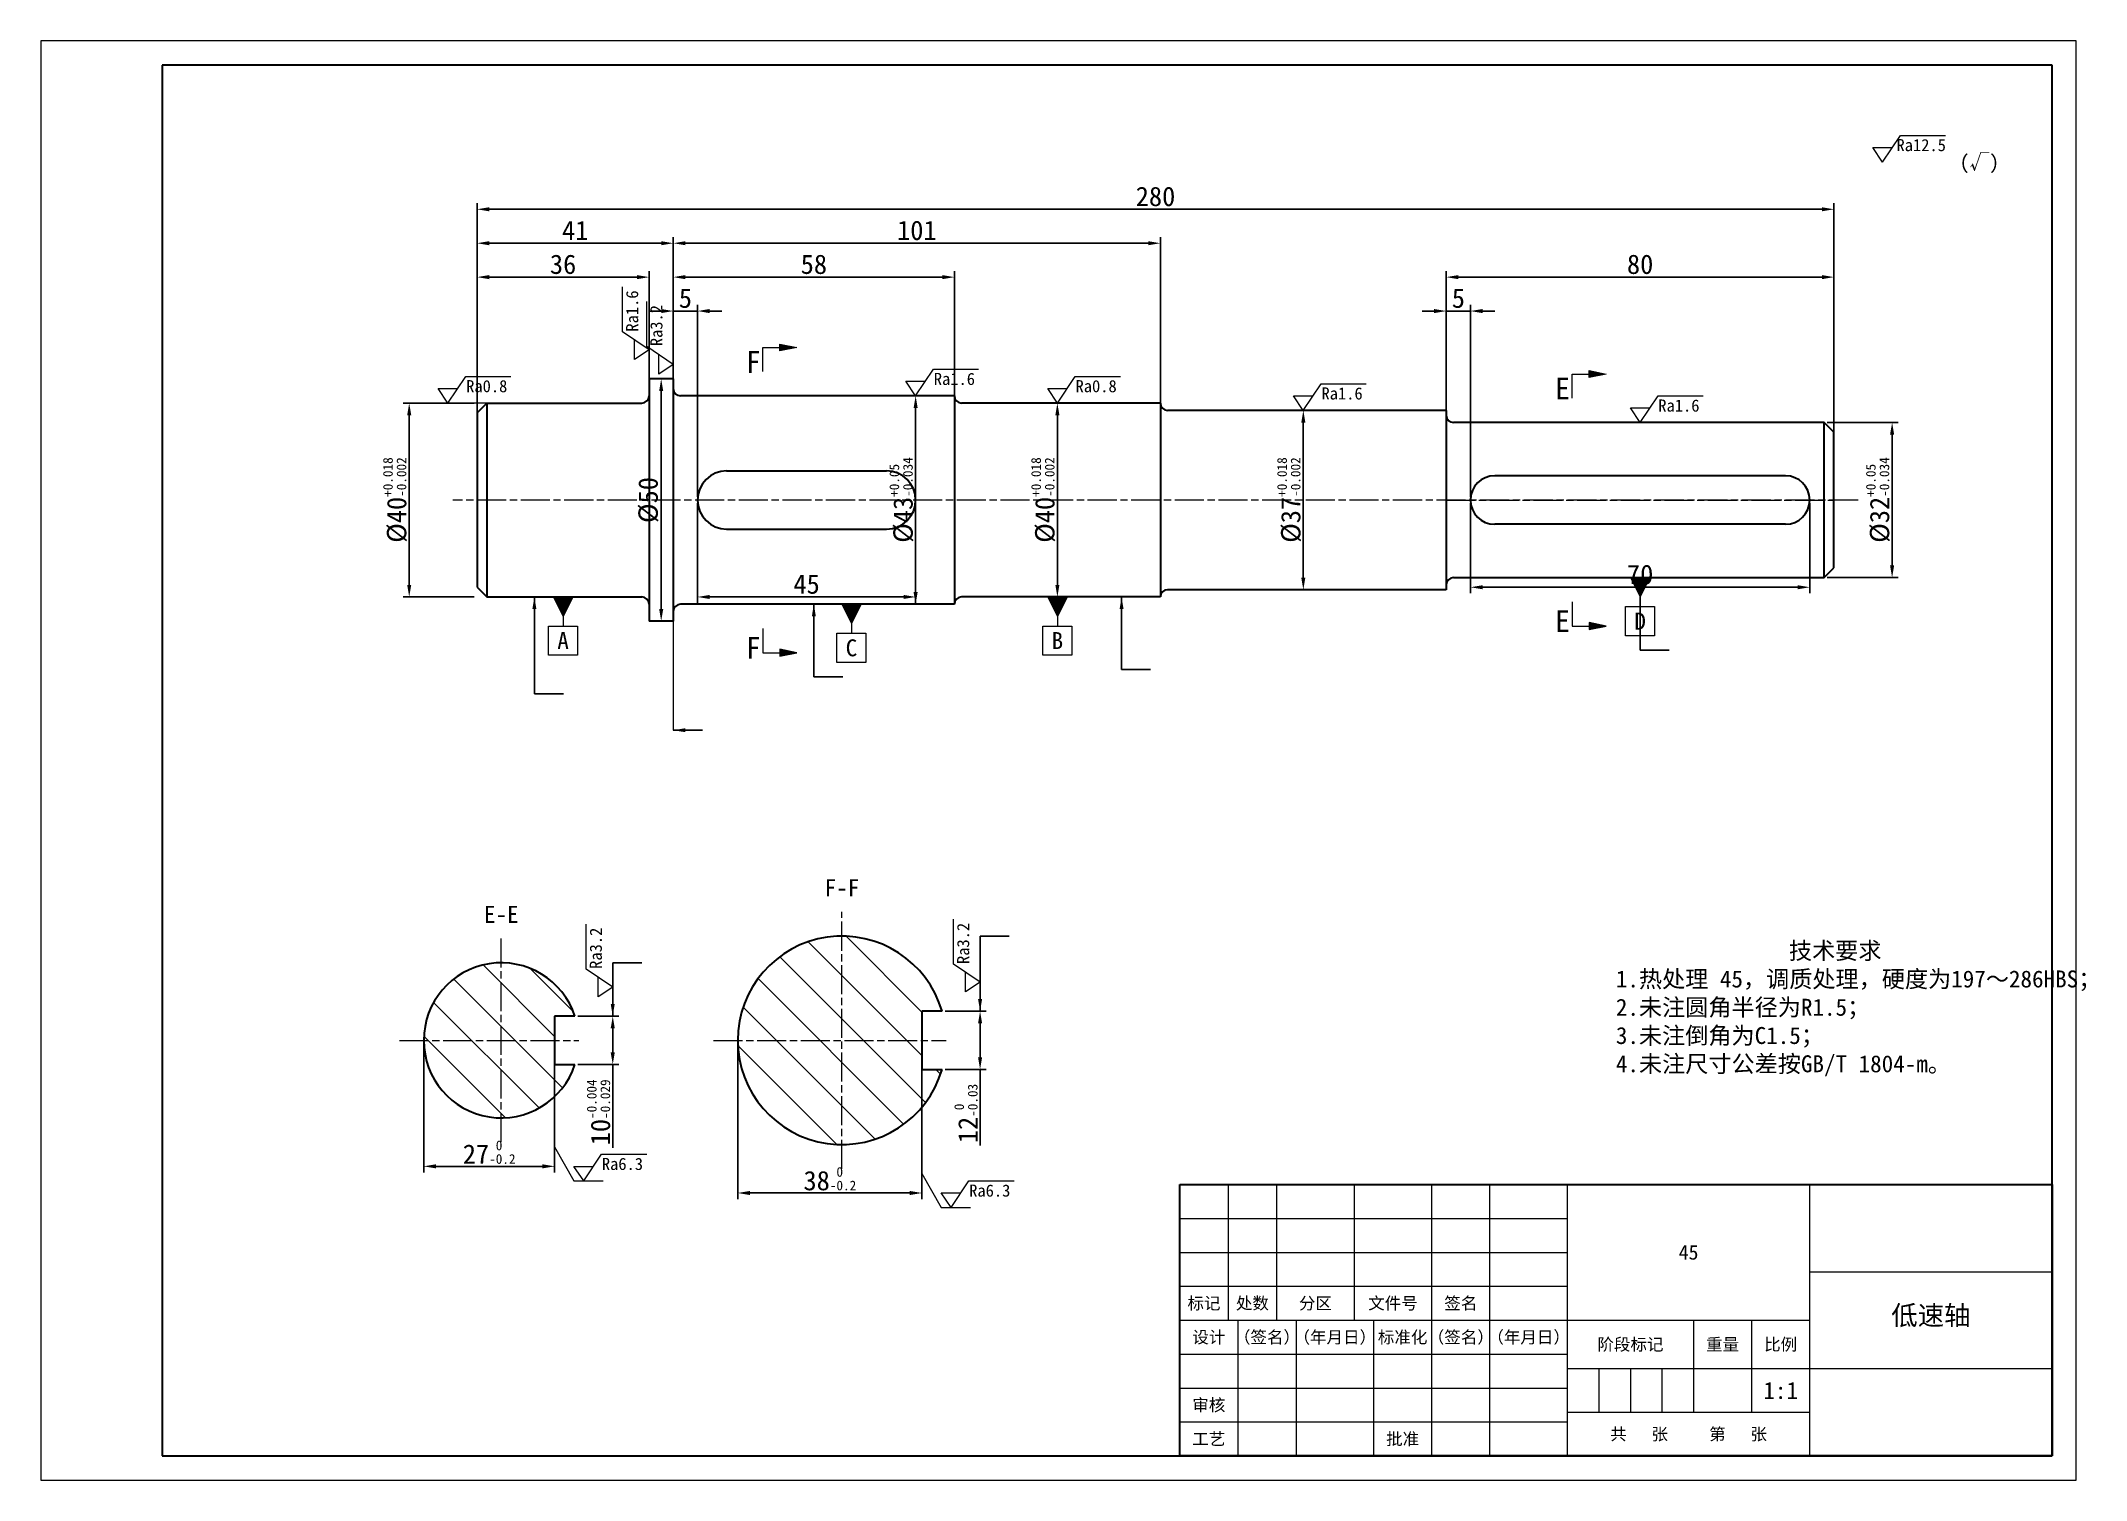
# Model space of a CAD drawing. Header units: millimetres. Extents: x 0 to 422, y 0 to 297.
import ezdxf
from ezdxf.enums import TextEntityAlignment as Align

# ---------------------------------------------------------------- set-up
doc = ezdxf.new("R2010")
doc.units = ezdxf.units.MM
doc.header["$LTSCALE"] = 0.25
doc.linetypes.add('ACAD_ISO08W100', pattern=[36, 24, -3, 6, -3])
for name, color, linetype, lineweight in [('中心线', 7, 'ACAD_ISO08W100', 15), ('剖面线', 5, 'Continuous', 15), ('尺寸', 3, 'Continuous', 15), ('文字', 7, 'Continuous', 15), ('标注', 7, 'Continuous', 15), ('粗实线', 7, 'Continuous', 30), ('细实线', 7, 'Continuous', 15)]:
    doc.layers.add(name, color=color, linetype=linetype, lineweight=lineweight)
doc.styles.add('Songti', font='')
doc.styles.get('Songti').set_extended_font_data('SimSun')
doc.dimstyles.new('Songti', dxfattribs={"dimtxt": 2.5, "dimasz": 2.5, "dimexe": 1.25, "dimexo": 0.625, "dimtad": 1, "dimdec": 3, "dimdsep": 46, "dimtxsty": 'Songti', "dimcen": 2.5, "dimadec": 0, "dimazin": 0, "dimtfac": 1, "dimtdec": 3, "dimtmove": 0, "dimatfit": 3, "dimfxl": 1, "dimarcsym": 0})

# ---------------------------------------------------------------- blocks, each defined once
blk = doc.blocks.new('*D1213')
at = {"layer": 'Defpoints', "color": 0, "transparency": 16777216}
for p in [(368, 218.25), (382, 218.25), (368, 186.25)]:
    blk.add_point(p, dxfattribs=at)
at = {"layer": '尺寸', "color": 0, "lineweight": -2, "transparency": 16777216}
for p, q in [((368.62, 218.25), (383.25, 218.25)), ((382, 188.75), (382, 215.75)), ((368.62, 186.25), (383.25, 186.25))]:
    blk.add_line(p, q, dxfattribs=at)
at = {"layer": '尺寸', "color": 0, "transparency": 16777216}
for points in [[(381.58, 215.75), (382.42, 215.75), (382, 218.25)], [(381.58, 188.75), (382.42, 188.75), (382, 186.25)]]:
    blk.add_solid(points, dxfattribs=at)
at = {"layer": '尺寸', "color": 0, "transparency": 16777216, "insert": (379.09, 202.25), "char_height": 4, "attachment_point": 5, "rotation": 90, "style": 'Songti'}
blk.add_mtext('%%c32{\\H2.000000;\\S+0.05^ -0.034;}', dxfattribs=at)
blk = doc.blocks.new('*D1214')
at = {"layer": 'Defpoints', "color": 0, "transparency": 16777216}
for p in [(260.5, 220.75), (260.5, 220.75), (260.5, 183.75)]:
    blk.add_point(p, dxfattribs=at)
at = {"layer": '尺寸', "color": 0, "lineweight": -2, "transparency": 16777216}
for p, q in [((259.88, 220.75), (259.25, 220.75)), ((260.5, 186.25), (260.5, 218.25)), ((259.88, 183.75), (259.25, 183.75))]:
    blk.add_line(p, q, dxfattribs=at)
at = {"layer": '尺寸', "color": 0, "transparency": 16777216}
for points in [[(260.08, 218.25), (260.92, 218.25), (260.5, 220.75)], [(260.08, 186.25), (260.92, 186.25), (260.5, 183.75)]]:
    blk.add_solid(points, dxfattribs=at)
at = {"layer": '尺寸', "color": 0, "transparency": 16777216, "insert": (257.59, 202.25), "char_height": 4, "attachment_point": 5, "rotation": 90, "style": 'Songti'}
blk.add_mtext('%%c37{\\H2.000000;\\S+0.018^ -0.002;}', dxfattribs=at)
blk = doc.blocks.new('*D1215')
at = {"layer": 'Defpoints', "color": 0, "transparency": 16777216}
for p in [(209.75, 222.25), (209.75, 222.25), (209.75, 182.25)]:
    blk.add_point(p, dxfattribs=at)
at = {"layer": '尺寸', "color": 0, "lineweight": -2, "transparency": 16777216}
for p, q in [((209.12, 222.25), (208.5, 222.25)), ((209.75, 184.75), (209.75, 219.75)), ((209.12, 182.25), (208.5, 182.25))]:
    blk.add_line(p, q, dxfattribs=at)
at = {"layer": '尺寸', "color": 0, "transparency": 16777216}
for points in [[(209.33, 219.75), (210.17, 219.75), (209.75, 222.25)], [(209.33, 184.75), (210.17, 184.75), (209.75, 182.25)]]:
    blk.add_solid(points, dxfattribs=at)
at = {"layer": '尺寸', "color": 0, "transparency": 16777216, "insert": (206.84, 202.25), "char_height": 4, "attachment_point": 5, "rotation": 90, "style": 'Songti'}
blk.add_mtext('%%c40{\\H2.000000;\\S+0.018^ -0.002;}', dxfattribs=at)
blk = doc.blocks.new('*D1216')
at = {"layer": 'Defpoints', "color": 0, "transparency": 16777216}
for p in [(180.5, 223.75), (180.5, 223.75), (180.5, 180.75)]:
    blk.add_point(p, dxfattribs=at)
at = {"layer": '尺寸', "color": 0, "lineweight": -2, "transparency": 16777216}
for p, q in [((179.88, 223.75), (179.25, 223.75)), ((180.5, 183.25), (180.5, 221.25)), ((179.88, 180.75), (179.25, 180.75))]:
    blk.add_line(p, q, dxfattribs=at)
at = {"layer": '尺寸', "color": 0, "transparency": 16777216}
for points in [[(180.08, 221.25), (180.92, 221.25), (180.5, 223.75)], [(180.08, 183.25), (180.92, 183.25), (180.5, 180.75)]]:
    blk.add_solid(points, dxfattribs=at)
at = {"layer": '尺寸', "color": 0, "transparency": 16777216, "insert": (177.59, 202.25), "char_height": 4, "attachment_point": 5, "rotation": 90, "style": 'Songti'}
blk.add_mtext('%%c43{\\H2.000000;\\S+0.05^ -0.034;}', dxfattribs=at)
blk = doc.blocks.new('*D1217')
at = {"layer": 'Defpoints', "color": 0, "transparency": 16777216}
for p in [(128, 227.25), (128, 177.25), (128, 177.25)]:
    blk.add_point(p, dxfattribs=at)
at = {"layer": '尺寸', "color": 0, "lineweight": -2, "transparency": 16777216}
for p, q in [((127.38, 227.25), (126.75, 227.25)), ((128, 224.75), (128, 179.75)), ((127.38, 177.25), (126.75, 177.25))]:
    blk.add_line(p, q, dxfattribs=at)
at = {"layer": '尺寸', "color": 0, "transparency": 16777216}
for points in [[(127.58, 224.75), (128.42, 224.75), (128, 227.25)], [(127.58, 179.75), (128.42, 179.75), (128, 177.25)]]:
    blk.add_solid(points, dxfattribs=at)
at = {"layer": '尺寸', "color": 0, "transparency": 16777216, "insert": (125.38, 202.25), "char_height": 4, "attachment_point": 5, "rotation": 90, "style": 'Songti'}
blk.add_mtext('%%c50', dxfattribs=at)
blk = doc.blocks.new('*D1218')
at = {"layer": 'Defpoints', "color": 0, "transparency": 16777216}
for p in [(76, 222.25), (90, 222.25), (90, 182.25)]:
    blk.add_point(p, dxfattribs=at)
at = {"layer": '尺寸', "color": 0, "lineweight": -2, "transparency": 16777216}
for p, q in [((89.38, 222.25), (74.75, 222.25)), ((76, 184.75), (76, 219.75)), ((89.38, 182.25), (74.75, 182.25))]:
    blk.add_line(p, q, dxfattribs=at)
at = {"layer": '尺寸', "color": 0, "transparency": 16777216}
for points in [[(75.58, 219.75), (76.42, 219.75), (76, 222.25)], [(75.58, 184.75), (76.42, 184.75), (76, 182.25)]]:
    blk.add_solid(points, dxfattribs=at)
at = {"layer": '尺寸', "color": 0, "transparency": 16777216, "insert": (73.09, 202.25), "char_height": 4, "attachment_point": 5, "rotation": 90, "style": 'Songti'}
blk.add_mtext('%%c40{\\H2.000000;\\S+0.018^ -0.002;}', dxfattribs=at)
blk = doc.blocks.new('*D1219')
at = {"layer": 'Defpoints', "color": 0, "transparency": 16777216}
for p in [(290, 248.25), (290, 202.25), (370, 202.25)]:
    blk.add_point(p, dxfattribs=at)
at = {"layer": '尺寸', "color": 0, "lineweight": -2, "transparency": 16777216}
for p, q in [((290, 202.88), (290, 249.5)), ((370, 202.88), (370, 249.5)), ((367.5, 248.25), (292.5, 248.25))]:
    blk.add_line(p, q, dxfattribs=at)
at = {"layer": '尺寸', "color": 0, "transparency": 16777216}
for points in [[(292.5, 248.67), (292.5, 247.83), (290, 248.25)], [(367.5, 248.67), (367.5, 247.83), (370, 248.25)]]:
    blk.add_solid(points, dxfattribs=at)
at = {"layer": '尺寸', "color": 0, "transparency": 16777216, "insert": (330, 250.88), "char_height": 4, "attachment_point": 5, "style": 'Songti'}
blk.add_mtext('80', dxfattribs=at)
blk = doc.blocks.new('*D1220')
at = {"layer": 'Defpoints', "color": 0, "transparency": 16777216}
for p in [(125.5, 248.25), (90, 202.25), (125.5, 202.25)]:
    blk.add_point(p, dxfattribs=at)
at = {"layer": '尺寸', "color": 0, "lineweight": -2, "transparency": 16777216}
for p, q in [((90, 202.88), (90, 249.5)), ((125.5, 202.88), (125.5, 249.5)), ((92.5, 248.25), (123, 248.25))]:
    blk.add_line(p, q, dxfattribs=at)
at = {"layer": '尺寸', "color": 0, "transparency": 16777216}
for points in [[(92.5, 248.67), (92.5, 247.83), (90, 248.25)], [(123, 248.67), (123, 247.83), (125.5, 248.25)]]:
    blk.add_solid(points, dxfattribs=at)
at = {"layer": '尺寸', "color": 0, "transparency": 16777216, "insert": (107.75, 250.88), "char_height": 4, "attachment_point": 5, "style": 'Songti'}
blk.add_mtext('36', dxfattribs=at)
blk = doc.blocks.new('*D1221')
at = {"layer": 'Defpoints', "color": 0, "transparency": 16777216}
for p in [(130.5, 255.25), (90, 202.25), (130.5, 202.25)]:
    blk.add_point(p, dxfattribs=at)
at = {"layer": '尺寸', "color": 0, "lineweight": -2, "transparency": 16777216}
for p, q in [((90, 202.88), (90, 256.5)), ((92.5, 255.25), (128, 255.25)), ((130.5, 202.88), (130.5, 256.5))]:
    blk.add_line(p, q, dxfattribs=at)
at = {"layer": '尺寸', "color": 0, "transparency": 16777216}
for points in [[(92.5, 255.67), (92.5, 254.83), (90, 255.25)], [(128, 255.67), (128, 254.83), (130.5, 255.25)]]:
    blk.add_solid(points, dxfattribs=at)
at = {"layer": '尺寸', "color": 0, "transparency": 16777216, "insert": (110.25, 257.88), "char_height": 4, "attachment_point": 5, "style": 'Songti'}
blk.add_mtext('41', dxfattribs=at)
blk = doc.blocks.new('*D1222')
at = {"layer": 'Defpoints', "color": 0, "transparency": 16777216}
for p in [(231, 255.25), (130.5, 202.25), (231, 202.25)]:
    blk.add_point(p, dxfattribs=at)
at = {"layer": '尺寸', "color": 0, "lineweight": -2, "transparency": 16777216}
for p, q in [((130.5, 202.88), (130.5, 256.5)), ((133, 255.25), (228.5, 255.25)), ((231, 202.88), (231, 256.5))]:
    blk.add_line(p, q, dxfattribs=at)
at = {"layer": '尺寸', "color": 0, "transparency": 16777216}
for points in [[(133, 255.67), (133, 254.83), (130.5, 255.25)], [(228.5, 255.67), (228.5, 254.83), (231, 255.25)]]:
    blk.add_solid(points, dxfattribs=at)
at = {"layer": '尺寸', "color": 0, "transparency": 16777216, "insert": (180.75, 257.88), "char_height": 4, "attachment_point": 5, "style": 'Songti'}
blk.add_mtext('101', dxfattribs=at)
blk = doc.blocks.new('*D1223')
at = {"layer": 'Defpoints', "color": 0, "transparency": 16777216}
for p in [(188.5, 248.25), (130.5, 202.25), (188.5, 202.25)]:
    blk.add_point(p, dxfattribs=at)
at = {"layer": '尺寸', "color": 0, "lineweight": -2, "transparency": 16777216}
for p, q in [((130.5, 202.88), (130.5, 249.5)), ((188.5, 202.88), (188.5, 249.5)), ((133, 248.25), (186, 248.25))]:
    blk.add_line(p, q, dxfattribs=at)
at = {"layer": '尺寸', "color": 0, "transparency": 16777216}
for points in [[(133, 248.67), (133, 247.83), (130.5, 248.25)], [(186, 248.67), (186, 247.83), (188.5, 248.25)]]:
    blk.add_solid(points, dxfattribs=at)
at = {"layer": '尺寸', "color": 0, "transparency": 16777216, "insert": (159.5, 250.88), "char_height": 4, "attachment_point": 5, "style": 'Songti'}
blk.add_mtext('58', dxfattribs=at)
blk = doc.blocks.new('*D1224')
at = {"layer": 'Defpoints', "color": 0, "transparency": 16777216}
for p in [(90, 262.25), (90, 202.25), (370, 202.25)]:
    blk.add_point(p, dxfattribs=at)
at = {"layer": '尺寸', "color": 0, "lineweight": -2, "transparency": 16777216}
for p, q in [((90, 202.88), (90, 263.5)), ((367.5, 262.25), (92.5, 262.25)), ((370, 202.88), (370, 263.5))]:
    blk.add_line(p, q, dxfattribs=at)
at = {"layer": '尺寸', "color": 0, "transparency": 16777216}
for points in [[(92.5, 262.67), (92.5, 261.83), (90, 262.25)], [(367.5, 262.67), (367.5, 261.83), (370, 262.25)]]:
    blk.add_solid(points, dxfattribs=at)
at = {"layer": '尺寸', "color": 0, "transparency": 16777216, "insert": (230, 264.88), "char_height": 4, "attachment_point": 5, "style": 'Songti'}
blk.add_mtext('280', dxfattribs=at)
blk = doc.blocks.new('*D1225')
at = {"layer": 'Defpoints', "color": 0, "transparency": 16777216}
for p in [(135.5, 241.25), (130.5, 202.25), (135.5, 202.25)]:
    blk.add_point(p, dxfattribs=at)
at = {"layer": '尺寸', "color": 0, "lineweight": -2, "transparency": 16777216}
for p, q in [((128, 241.25), (125.5, 241.25)), ((130.5, 202.88), (130.5, 242.5)), ((130.5, 241.25), (135.5, 241.25)), ((135.5, 202.88), (135.5, 242.5)), ((138, 241.25), (140.5, 241.25))]:
    blk.add_line(p, q, dxfattribs=at)
at = {"layer": '尺寸', "color": 0, "transparency": 16777216}
for points in [[(128, 241.67), (128, 240.83), (130.5, 241.25)], [(138, 241.67), (138, 240.83), (135.5, 241.25)]]:
    blk.add_solid(points, dxfattribs=at)
at = {"layer": '尺寸', "color": 0, "transparency": 16777216, "insert": (133, 243.88), "char_height": 4, "attachment_point": 5, "style": 'Songti'}
blk.add_mtext('5', dxfattribs=at)
blk = doc.blocks.new('*D1226')
at = {"layer": 'Defpoints', "color": 0, "transparency": 16777216}
for p in [(135.5, 202.25), (180.5, 202.25), (180.5, 182.25)]:
    blk.add_point(p, dxfattribs=at)
at = {"layer": '尺寸', "color": 0, "lineweight": -2, "transparency": 16777216}
for p, q in [((135.5, 201.62), (135.5, 181)), ((180.5, 201.62), (180.5, 181)), ((138, 182.25), (178, 182.25))]:
    blk.add_line(p, q, dxfattribs=at)
at = {"layer": '尺寸', "color": 0, "transparency": 16777216}
for points in [[(138, 182.67), (138, 181.83), (135.5, 182.25)], [(178, 182.67), (178, 181.83), (180.5, 182.25)]]:
    blk.add_solid(points, dxfattribs=at)
at = {"layer": '尺寸', "color": 0, "transparency": 16777216, "insert": (158, 184.88), "char_height": 4, "attachment_point": 5, "style": 'Songti'}
blk.add_mtext('45', dxfattribs=at)
blk = doc.blocks.new('*D1227')
at = {"layer": 'Defpoints', "color": 0, "transparency": 16777216}
for p in [(295, 241.25), (290, 202.25), (295, 202.25)]:
    blk.add_point(p, dxfattribs=at)
at = {"layer": '尺寸', "color": 0, "lineweight": -2, "transparency": 16777216}
for p, q in [((287.5, 241.25), (285, 241.25)), ((290, 202.88), (290, 242.5)), ((290, 241.25), (295, 241.25)), ((295, 202.88), (295, 242.5)), ((297.5, 241.25), (300, 241.25))]:
    blk.add_line(p, q, dxfattribs=at)
at = {"layer": '尺寸', "color": 0, "transparency": 16777216}
for points in [[(287.5, 241.67), (287.5, 240.83), (290, 241.25)], [(297.5, 241.67), (297.5, 240.83), (295, 241.25)]]:
    blk.add_solid(points, dxfattribs=at)
at = {"layer": '尺寸', "color": 0, "transparency": 16777216, "insert": (292.5, 243.88), "char_height": 4, "attachment_point": 5, "style": 'Songti'}
blk.add_mtext('5', dxfattribs=at)
blk = doc.blocks.new('*D1228')
at = {"layer": 'Defpoints', "color": 0, "transparency": 16777216}
for p in [(295, 202.25), (365, 202.25), (365, 184.25)]:
    blk.add_point(p, dxfattribs=at)
at = {"layer": '尺寸', "color": 0, "lineweight": -2, "transparency": 16777216}
for p, q in [((295, 201.62), (295, 183)), ((365, 201.62), (365, 183)), ((297.5, 184.25), (362.5, 184.25))]:
    blk.add_line(p, q, dxfattribs=at)
at = {"layer": '尺寸', "color": 0, "transparency": 16777216}
for points in [[(297.5, 184.67), (297.5, 183.83), (295, 184.25)], [(362.5, 184.67), (362.5, 183.83), (365, 184.25)]]:
    blk.add_solid(points, dxfattribs=at)
at = {"layer": '尺寸', "color": 0, "transparency": 16777216, "insert": (330, 186.88), "char_height": 4, "attachment_point": 5, "style": 'Songti'}
blk.add_mtext('70', dxfattribs=at)
blk = doc.blocks.new('*D1229')
at = {"layer": 'Defpoints', "color": 0, "transparency": 16777216}
for p in [(110.2, 95.75), (110.2, 85.75), (118, 85.75)]:
    blk.add_point(p, dxfattribs=at)
at = {"layer": '尺寸', "color": 0, "lineweight": -2, "transparency": 16777216}
for p, q in [((110.82, 95.75), (119.25, 95.75)), ((118, 93.25), (118, 88.25)), ((110.82, 85.75), (119.25, 85.75)), ((118, 85.75), (118, 68.54))]:
    blk.add_line(p, q, dxfattribs=at)
at = {"layer": '尺寸', "color": 0, "transparency": 16777216}
for points in [[(117.58, 93.25), (118.42, 93.25), (118, 95.75)], [(117.58, 88.25), (118.42, 88.25), (118, 85.75)]]:
    blk.add_solid(points, dxfattribs=at)
at = {"layer": '尺寸', "color": 0, "transparency": 16777216, "insert": (115.09, 75.89), "char_height": 4, "attachment_point": 5, "rotation": 90, "style": 'Songti'}
blk.add_mtext('10{\\H2.000000;\\S-0.004^ -0.029;}', dxfattribs=at)
blk = doc.blocks.new('*D1230')
at = {"layer": 'Defpoints', "color": 0, "transparency": 16777216}
for p in [(79, 90.75), (106, 90.75), (106, 64.75)]:
    blk.add_point(p, dxfattribs=at)
at = {"layer": '尺寸', "color": 0, "lineweight": -2, "transparency": 16777216}
for p, q in [((79, 90.12), (79, 63.5)), ((106, 90.12), (106, 63.5)), ((81.5, 64.75), (103.5, 64.75))]:
    blk.add_line(p, q, dxfattribs=at)
at = {"layer": '尺寸', "color": 0, "transparency": 16777216}
for points in [[(81.5, 65.17), (81.5, 64.33), (79, 64.75)], [(103.5, 65.17), (103.5, 64.33), (106, 64.75)]]:
    blk.add_solid(points, dxfattribs=at)
at = {"layer": '尺寸', "color": 0, "transparency": 16777216, "insert": (92.5, 67.67), "char_height": 4, "attachment_point": 5, "style": 'Songti'}
blk.add_mtext('27{\\H2.000000;\\S 0^ -0.2;}', dxfattribs=at)
blk = doc.blocks.new('*D1231')
at = {"layer": 'Defpoints', "color": 0, "transparency": 16777216}
for p in [(185.95, 96.75), (185.95, 84.75), (193.8, 84.75)]:
    blk.add_point(p, dxfattribs=at)
at = {"layer": '尺寸', "color": 0, "lineweight": -2, "transparency": 16777216}
for p, q in [((186.57, 96.75), (195.05, 96.75)), ((193.8, 94.25), (193.8, 87.25)), ((186.57, 84.75), (195.05, 84.75)), ((193.8, 84.75), (193.8, 69.04))]:
    blk.add_line(p, q, dxfattribs=at)
at = {"layer": '尺寸', "color": 0, "transparency": 16777216}
for points in [[(193.38, 94.25), (194.22, 94.25), (193.8, 96.75)], [(193.38, 87.25), (194.22, 87.25), (193.8, 84.75)]]:
    blk.add_solid(points, dxfattribs=at)
at = {"layer": '尺寸', "color": 0, "transparency": 16777216, "insert": (190.88, 75.65), "char_height": 4, "attachment_point": 5, "rotation": 90, "style": 'Songti'}
blk.add_mtext('12{\\H2.000000;\\S 0^ -0.03;}', dxfattribs=at)
blk = doc.blocks.new('*D1232')
at = {"layer": 'Defpoints', "color": 0, "transparency": 16777216}
for p in [(143.8, 90.75), (181.8, 90.75), (181.8, 59.25)]:
    blk.add_point(p, dxfattribs=at)
at = {"layer": '尺寸', "color": 0, "lineweight": -2, "transparency": 16777216}
for p, q in [((143.8, 90.12), (143.8, 58)), ((181.8, 90.12), (181.8, 58)), ((146.3, 59.25), (179.3, 59.25))]:
    blk.add_line(p, q, dxfattribs=at)
at = {"layer": '尺寸', "color": 0, "transparency": 16777216}
for points in [[(146.3, 59.67), (146.3, 58.83), (143.8, 59.25)], [(179.3, 59.67), (179.3, 58.83), (181.8, 59.25)]]:
    blk.add_solid(points, dxfattribs=at)
at = {"layer": '尺寸', "color": 0, "transparency": 16777216, "insert": (162.8, 62.17), "char_height": 4, "attachment_point": 5, "style": 'Songti'}
blk.add_mtext('38{\\H2.000000;\\S 0^ -0.2;}', dxfattribs=at)

msp = doc.modelspace()

# ---------------------------------------------------------------- hatches: boundary and pattern name
at = {"layer": '剖面线'}
h = msp.add_hatch(dxfattribs=at)
h.set_pattern_fill('ANSI31', color=256, scale=2, angle=90, style=0)
edge = h.paths.add_edge_path(flags=16)
edge.add_arc((165.3, 90.75), 21.5, 16.2047, 343.7953)
edge.add_line((185.95, 84.75), (181.8, 84.75))
edge.add_line((181.8, 84.75), (181.8, 96.75))
edge.add_line((181.8, 96.75), (185.95, 96.75))
h = msp.add_hatch(dxfattribs=at)
h.set_pattern_fill('ANSI31', color=256, scale=2, angle=90, style=0)
edge = h.paths.add_edge_path(flags=16)
edge.add_arc((95, 90.75), 16, 18.21, 341.79)
edge.add_line((110.2, 85.75), (106, 85.75))
edge.add_line((106, 85.75), (106, 95.75))
edge.add_line((106, 95.75), (110.2, 95.75))
at = {"layer": '尺寸'}
for points in [[(152.5, 233.75), (152.5, 234.45), (156, 233.75), (152.5, 233.05)], [(319.5, 228.25), (319.5, 228.95), (323, 228.25), (319.5, 227.55)], [(319.5, 176.25), (319.5, 175.55), (323, 176.25), (319.5, 176.95)], [(152.5, 170.75), (152.5, 170.05), (156, 170.75), (152.5, 171.45)]]:
    msp.add_hatch(color=256, dxfattribs=at).paths.add_polyline_path(points, flags=16)
at = {"layer": '标注'}
for points in [[(328, 186.25), (332, 186.25), (330, 182.25)], [(105.75, 182.25), (109.75, 182.25), (107.75, 178.25)], [(207.75, 182.25), (211.75, 182.25), (209.75, 178.25)], [(165.25, 180.75), (169.25, 180.75), (167.25, 176.75)]]:
    msp.add_hatch(color=256, dxfattribs=at).paths.add_polyline_path(points, flags=16)

# ---------------------------------------------------------------- linework, layer by layer
at = {"layer": '中心线'}
for p, q in [((375, 202.25), (85, 202.25)), ((290, 202.25), (370, 202.25)), ((165.3, 64.25), (165.3, 117.25)), ((95, 69.75), (95, 111.75)), ((74, 90.75), (111, 90.75)), ((138.8, 90.75), (186.8, 90.75))]:
    msp.add_line(p, q, dxfattribs=at)
at = {"layer": '尺寸'}
for p, q in [((125.5, 227.25), (125.5, 235.25)), ((149, 228.75), (149, 233.75)), ((149, 233.75), (152.5, 233.75)), ((152.5, 233.75), (152.5, 234.45)), ((152.5, 234.45), (156, 233.75)), ((156, 233.75), (152.5, 233.05)), ((152.5, 233.05), (152.5, 233.75)), ((316, 223.25), (316, 228.25)), ((316, 228.25), (319.5, 228.25)), ((319.5, 228.25), (319.5, 228.95)), ((319.5, 228.95), (323, 228.25)), ((323, 228.25), (319.5, 227.55)), ((319.5, 227.55), (319.5, 228.25)), ((92, 222.25), (82, 222.25)), ((130.5, 180.75), (130.5, 154.75)), ((316, 181.25), (316, 176.25)), ((149, 175.75), (149, 170.75)), ((316, 176.25), (319.5, 176.25)), ((323, 176.25), (319.5, 176.95)), ((319.5, 176.95), (319.5, 176.25)), ((319.5, 176.25), (319.5, 175.55)), ((319.5, 175.55), (323, 176.25)), ((149, 170.75), (152.5, 170.75)), ((156, 170.75), (152.5, 171.45)), ((152.5, 171.45), (152.5, 170.75)), ((152.5, 170.75), (152.5, 170.05)), ((152.5, 170.05), (156, 170.75)), ((106, 68.75), (110, 61.75)), ((110, 61.75), (116, 61.75)), ((181.8, 63.25), (185.8, 56.25)), ((185.8, 56.25), (191.8, 56.25))]:
    msp.add_line(p, q, dxfattribs=at)
at = {"layer": '文字'}
for p, q in [((420, 297), (0, 297)), ((0, 297), (0, 0)), ((420, 0), (420, 297)), ((0, 0), (420, 0))]:
    msp.add_line(p, q, dxfattribs=at)
at = {"layer": '标注'}
for p, q in [((378, 275), (382, 275)), ((380, 272), (378, 275)), ((380, 272), (383.7, 277.5)), ((383.7, 277.5), (393, 277.5)), ((120, 236.95), (120, 246.25)), ((125, 233.95), (125, 243.25)), ((125.5, 233.25), (120, 236.95)), ((122.5, 231.25), (122.5, 235.25)), ((125.5, 233.25), (122.5, 231.25)), ((130.5, 230.25), (125, 233.95)), ((127.5, 228.25), (127.5, 232.25)), ((130.5, 230.25), (127.5, 228.25)), ((180.5, 223.75), (184.2, 229.25)), ((184.2, 229.25), (193.5, 229.25)), ((82, 225.25), (86, 225.25)), ((84, 222.25), (82, 225.25)), ((84, 222.25), (87.7, 227.75)), ((87.7, 227.75), (97, 227.75)), ((178.5, 226.75), (182.5, 226.75)), ((180.5, 223.75), (178.5, 226.75)), ((207.75, 225.25), (211.75, 225.25)), ((209.75, 222.25), (207.75, 225.25)), ((209.75, 222.25), (213.45, 227.75)), ((213.45, 227.75), (222.75, 227.75)), ((258.5, 223.75), (262.5, 223.75)), ((260.5, 220.75), (258.5, 223.75)), ((260.5, 220.75), (264.2, 226.25)), ((264.2, 226.25), (273.5, 226.25)), ((330, 218.25), (333.7, 223.75)), ((333.7, 223.75), (343, 223.75)), ((328, 221.25), (332, 221.25)), ((330, 218.25), (328, 221.25)), ((328, 186.25), (332, 186.25)), ((328, 186.25), (330, 182.25)), ((332, 186.25), (330, 182.25)), ((105.75, 182.25), (109.75, 182.25)), ((105.75, 182.25), (107.75, 178.25)), ((109.75, 182.25), (107.75, 178.25)), ((207.75, 182.25), (211.75, 182.25)), ((207.75, 182.25), (209.75, 178.25)), ((211.75, 182.25), (209.75, 178.25)), ((330, 182.25), (330, 180.25)), ((107.75, 178.25), (107.75, 176.25)), ((165.25, 180.75), (169.25, 180.75)), ((165.25, 180.75), (167.25, 176.75)), ((169.25, 180.75), (167.25, 176.75)), ((209.75, 178.25), (209.75, 176.25)), ((327, 180.25), (333, 180.25)), ((327, 174.25), (327, 180.25)), ((333, 180.25), (333, 174.25)), ((104.75, 176.25), (110.75, 176.25)), ((104.75, 170.25), (104.75, 176.25)), ((110.75, 176.25), (110.75, 170.25)), ((164.25, 174.75), (170.25, 174.75)), ((164.25, 168.75), (164.25, 174.75)), ((167.25, 176.75), (167.25, 174.75)), ((170.25, 174.75), (170.25, 168.75)), ((206.75, 176.25), (212.75, 176.25)), ((206.75, 170.25), (206.75, 176.25)), ((212.75, 176.25), (212.75, 170.25)), ((333, 174.25), (327, 174.25)), ((110.75, 170.25), (104.75, 170.25)), ((212.75, 170.25), (206.75, 170.25)), ((170.25, 168.75), (164.25, 168.75)), ((112.5, 105.45), (112.5, 114.75)), ((188.3, 106.45), (188.3, 115.75)), ((193.8, 102.75), (188.3, 106.45)), ((118, 101.75), (112.5, 105.45)), ((115, 99.75), (115, 103.75)), ((118, 101.75), (115, 99.75)), ((190.8, 100.75), (190.8, 104.75)), ((193.8, 102.75), (190.8, 100.75)), ((110, 64.75), (114, 64.75)), ((112, 61.75), (110, 64.75)), ((112, 61.75), (115.7, 67.25)), ((115.7, 67.25), (125, 67.25)), ((185.8, 59.25), (189.8, 59.25)), ((187.8, 56.25), (185.8, 59.25)), ((187.8, 56.25), (191.5, 61.75)), ((191.5, 61.75), (200.8, 61.75))]:
    msp.add_line(p, q, dxfattribs=at)
at = {"layer": '粗实线'}
for p, q in [((415, 292), (25, 292)), ((25, 292), (25, 5)), ((415, 5), (415, 292)), ((125.5, 227.25), (125.5, 177.25)), ((130.5, 227.25), (125.5, 227.25)), ((130.5, 227.25), (127, 227.25)), ((130.5, 227.25), (130.5, 177.25)), ((130.5, 223.75), (130.5, 180.75)), ((188.5, 223.75), (132, 223.75)), ((188.5, 223.75), (188.5, 180.75)), ((90, 220.25), (92, 222.25)), ((90, 220.25), (90, 184.25)), ((92, 222.25), (92, 182.25)), ((92, 222.25), (124, 222.25)), ((188.5, 222.25), (188.5, 182.25)), ((231, 222.25), (190, 222.25)), ((231, 222.25), (231, 182.25)), ((231, 220.75), (231, 183.75)), ((290, 220.75), (232.5, 220.75)), ((290, 220.75), (290, 183.75)), ((360, 218.25), (291.5, 218.25)), ((368, 218.25), (360, 218.25)), ((360, 218.25), (360, 218.25)), ((370, 216.25), (368, 218.25)), ((368, 186.25), (368, 218.25)), ((370, 188.25), (370, 216.25)), ((141.5, 208.25), (174.5, 208.25)), ((360, 207.25), (300, 207.25)), ((141.5, 196.25), (174.5, 196.25)), ((360, 197.25), (300, 197.25)), ((291.5, 186.25), (360, 186.25)), ((360, 186.25), (360, 186.25)), ((360, 186.25), (368, 186.25)), ((368, 186.25), (370, 188.25)), ((90, 184.25), (92, 182.25)), ((92, 182.25), (124, 182.25)), ((231, 182.25), (190, 182.25)), ((290, 183.75), (232.5, 183.75)), ((188.5, 180.75), (132, 180.75)), ((130.5, 177.25), (125.5, 177.25)), ((130.5, 177.25), (127, 177.25)), ((110.2, 95.75), (106, 95.75)), ((106, 95.75), (106, 85.75)), ((185.95, 96.75), (181.8, 96.75)), ((181.8, 96.75), (181.8, 84.75)), ((106, 85.75), (110.2, 85.75)), ((181.8, 84.75), (185.95, 84.75)), ((235, 61), (415, 61)), ((235, 5), (235, 61)), ((415, 61), (415, 5)), ((25, 5), (415, 5)), ((415, 5), (235, 5))]:
    msp.add_line(p, q, dxfattribs=at)
for centre, radius, start, end in [((124, 223.75), 1.5, 270, 0), ((132, 225.25), 1.5, 180, 270), ((190, 223.75), 1.5, 180, 270), ((232.5, 222.25), 1.5, 180, 270), ((291.5, 219.75), 1.5, 180, 270), ((141.5, 202.25), 6, 90, 270), ((174.5, 202.25), 6, 270, 90), ((300, 202.25), 5, 90, 270), ((360, 202.25), 5, 270, 90), ((291.5, 184.75), 1.5, 90, 180), ((124, 180.75), 1.5, 0, 90), ((190, 180.75), 1.5, 90, 180), ((232.5, 182.25), 1.5, 90, 180), ((132, 179.25), 1.5, 90, 180), ((165.3, 90.75), 21.5, 16.2047, 343.7953), ((95, 90.75), 16, 18.21, 341.79)]:
    msp.add_arc(centre, radius, start, end, dxfattribs=at)
at = {"layer": '细实线'}
for p, q in [((245, 61), (245, 33)), ((255, 61), (255, 33)), ((271, 61), (271, 33)), ((287, 5), (287, 61)), ((299, 5), (299, 61)), ((315, 5), (315, 61)), ((315, 5), (315, 61)), ((365, 5), (365, 61)), ((235, 54), (315, 54)), ((235, 47), (315, 47)), ((365, 43), (415, 43)), ((235, 40), (315, 40)), ((235, 33), (365, 33)), ((247, 33), (247, 5)), ((259, 33), (259, 5)), ((275, 33), (275, 5)), ((341, 33), (341, 14)), ((353, 33), (353, 14)), ((235, 26), (315, 26)), ((315, 23), (415, 23)), ((321.5, 23), (321.5, 14)), ((328, 23), (328, 14)), ((334.5, 23), (334.5, 14)), ((235, 19), (315, 19)), ((315, 14), (365, 14)), ((235, 12), (315, 12))]:
    msp.add_line(p, q, dxfattribs=at)

# ---------------------------------------------------------------- texts
at = {"layer": '尺寸', "style": 'Songti'}
for s, height, p in [('F', 4.5, (147, 230.75)), ('E', 4.5, (314, 225.25)), ('E', 4.5, (314, 177.25)), ('F', 4.5, (147, 171.75)), ('F-F', 3.5, (165.3, 122.25)), ('E-E', 3.5, (95, 116.75))]:
    msp.add_text(s, height=height, dxfattribs=at).set_placement(p, align=Align.MIDDLE_CENTER)
at = {"layer": '尺寸', "insert": (325, 111), "char_height": 3.5, "width": 130, "attachment_point": 1, "style": 'Songti'}
msp.add_mtext('               技术要求^J1.热处理 45，调质处理，硬度为197～286HBS；^J2.未注圆角半径为R1.5；^J3.未注倒角为C1.5；^J4.未注尺寸公差按GB/T 1804-m。', dxfattribs=at)
at = {"layer": '文字', "style": 'Songti'}
for s, height, p in [('D', 3.5, (330, 177.25)), ('A', 3.5, (107.75, 173.25)), ('C', 3.5, (167.25, 171.75)), ('B', 3.5, (209.75, 173.25)), ('45', 3, (340, 47)), ('标记', 2.5, (240, 36.5)), ('处数', 2.5, (250, 36.5)), ('分区', 2.5, (263, 36.5)), ('文件号', 2.5, (279, 36.5)), ('签名', 2.5, (293, 36.5)), ('低速轴', 4, (390, 34)), ('设计', 2.5, (241, 29.5)), ('（签名）', 2.5, (253, 29.5)), ('（年月日）', 2.5, (267, 29.5)), ('标准化', 2.5, (281, 29.5)), ('（签名）', 2.5, (293, 29.5)), ('（年月日）', 2.5, (307, 29.5)), ('阶段标记', 2.5, (328, 28)), ('重量', 2.5, (347, 28)), ('比例', 2.5, (359, 28)), ('审核', 2.5, (241, 15.5)), ('1:1', 3.5, (359, 18.5)), ('工艺', 2.5, (241, 8.5)), ('批准', 2.5, (281, 8.5)), ('共   张     第   张', 2.5, (340, 9.5))]:
    msp.add_text(s, height=height, dxfattribs=at).set_placement(p, align=Align.MIDDLE_CENTER)
at = {"layer": '标注', "style": 'Songti'}
for s, height, p in [('Ra12.5', 2.5, (388, 275.5)), ('(√)', 3, (400, 272)), ('Ra1.6', 2.5, (188.5, 227.25)), ('Ra0.8', 2.5, (92, 225.75)), ('Ra0.8', 2.5, (217.75, 225.75)), ('Ra1.6', 2.5, (268.5, 224.25)), ('Ra1.6', 2.5, (338, 221.75)), ('Ra6.3', 2.5, (120, 65.25)), ('Ra6.3', 2.5, (195.8, 59.75))]:
    msp.add_text(s, height=height, dxfattribs=at).set_placement(p, align=Align.MIDDLE_CENTER)
for s, p in [('Ra1.6', (122, 241.25)), ('Ra3.2', (127, 238.25)), ('Ra3.2', (190.3, 110.75)), ('Ra3.2', (114.5, 109.75))]:
    msp.add_text(s, height=2.5, rotation=90, dxfattribs=at).set_placement(p, align=Align.MIDDLE_CENTER)

# ---------------------------------------------------------------- dimensions: what is measured, and where the dimension line sits
at = {"layer": '尺寸'}
for base, p1, p2, override, picture, middle in [((90, 262.25), (370, 202.25), (90, 202.25), {"dimtxt": 4, "dimasz": 2.5, "dimdec": 0, "dimdsep": 46, "dimpost": '<>'}, '*D1224', (230, 264.88)), ((130.5, 255.25), (90, 202.25), (130.5, 202.25), {"dimtxt": 4, "dimasz": 2.5, "dimdec": 0, "dimdsep": 46, "dimpost": '<>'}, '*D1221', (110.25, 257.875)), ((231, 255.25), (130.5, 202.25), (231, 202.25), {"dimtxt": 4, "dimasz": 2.5, "dimdec": 0, "dimdsep": 46, "dimpost": '<>'}, '*D1222', (180.75, 257.875)), ((125.5, 248.25), (90, 202.25), (125.5, 202.25), {"dimtxt": 4, "dimasz": 2.5, "dimdec": 0, "dimdsep": 46, "dimpost": '<>'}, '*D1220', (107.75, 250.875)), ((188.5, 248.25), (130.5, 202.25), (188.5, 202.25), {"dimtxt": 4, "dimasz": 2.5, "dimdec": 0, "dimdsep": 46, "dimpost": '<>'}, '*D1223', (159.5, 250.88)), ((290, 248.25), (370, 202.25), (290, 202.25), {"dimtxt": 4, "dimasz": 2.5, "dimdec": 0, "dimdsep": 46, "dimpost": '<>'}, '*D1219', (330, 250.88)), ((135.5, 241.25), (130.5, 202.25), (135.5, 202.25), {"dimtxt": 4, "dimasz": 2.5, "dimdec": 0, "dimdsep": 46, "dimpost": '<>'}, '*D1225', (133, 243.88)), ((295, 241.25), (290, 202.25), (295, 202.25), {"dimtxt": 4, "dimasz": 2.5, "dimdec": 0, "dimdsep": 46, "dimpost": '<>'}, '*D1227', (292.5, 243.88)), ((180.5, 182.25), (135.5, 202.25), (180.5, 202.25), {"dimtxt": 4, "dimasz": 2.5, "dimdec": 0, "dimdsep": 46, "dimpost": '<>'}, '*D1226', (158, 184.88)), ((365, 184.25), (295, 202.25), (365, 202.25), {"dimtxt": 4, "dimasz": 2.5, "dimdec": 0, "dimdsep": 46, "dimpost": '<>'}, '*D1228', (330, 186.88)), ((106, 64.75), (79, 90.75), (106, 90.75), {"dimtxt": 4, "dimasz": 2.5, "dimdec": 0, "dimdsep": 46, "dimpost": '<>', "dimtol": 1, "dimtp": 0, "dimtm": 0.2, "dimtfac": 0.5, "dimfrac": 1}, '*D1230', (92.5, 67.67)), ((181.8, 59.25), (143.8, 90.75), (181.8, 90.75), {"dimtxt": 4, "dimasz": 2.5, "dimdec": 0, "dimdsep": 46, "dimpost": '<>', "dimtol": 1, "dimtp": 0, "dimtm": 0.2, "dimtfac": 0.5, "dimfrac": 1}, '*D1232', (162.8, 62.17))]:
    dim = msp.add_linear_dim(base=base, p1=p1, p2=p2, dimstyle='Songti', override=override, dxfattribs=at)
    dim.commit()
    dim.dimension.update_dxf_attribs({"geometry": picture, "text_midpoint": middle})
for base, p1, p2, override, picture, middle in [((76, 222.25), (90, 182.25), (90, 222.25), {"dimtxt": 4, "dimasz": 2.5, "dimdec": 0, "dimdsep": 46, "dimpost": '%%c<>', "dimtol": 1, "dimtp": 0.018, "dimtm": 0.002, "dimtfac": 0.5, "dimfrac": 1}, '*D1218', (73.09, 202.25)), ((128, 177.25), (128, 227.25), (128, 177.25), {"dimtxt": 4, "dimasz": 2.5, "dimdec": 0, "dimdsep": 46, "dimpost": '%%c<>'}, '*D1217', (125.38, 202.25)), ((180.5, 223.75), (180.5, 180.75), (180.5, 223.75), {"dimtxt": 4, "dimasz": 2.5, "dimdec": 0, "dimdsep": 46, "dimpost": '%%c<>', "dimtol": 1, "dimtp": 0.05, "dimtm": 0.034, "dimtfac": 0.5, "dimfrac": 1}, '*D1216', (177.59, 202.25)), ((209.75, 222.25), (209.75, 182.25), (209.75, 222.25), {"dimtxt": 4, "dimasz": 2.5, "dimdec": 0, "dimdsep": 46, "dimpost": '%%c<>', "dimtol": 1, "dimtp": 0.018, "dimtm": 0.002, "dimtfac": 0.5, "dimfrac": 1}, '*D1215', (206.84, 202.25)), ((260.5, 220.75), (260.5, 183.75), (260.5, 220.75), {"dimtxt": 4, "dimasz": 2.5, "dimdec": 0, "dimdsep": 46, "dimpost": '%%c<>', "dimtol": 1, "dimtp": 0.018, "dimtm": 0.002, "dimtfac": 0.5, "dimfrac": 1}, '*D1214', (257.59, 202.25)), ((382, 218.25), (368, 186.25), (368, 218.25), {"dimtxt": 4, "dimasz": 2.5, "dimdec": 0, "dimdsep": 46, "dimpost": '%%c<>', "dimtol": 1, "dimtp": 0.05, "dimtm": 0.034, "dimtfac": 0.5, "dimfrac": 1}, '*D1213', (379.09, 202.25)), ((118, 85.75), (110.2, 95.75), (110.2, 85.75), {"dimtxt": 4, "dimasz": 2.5, "dimdec": 0, "dimdsep": 46, "dimpost": '<>', "dimtol": 1, "dimtp": -0.004, "dimtm": 0.029, "dimtfac": 0.5, "dimfrac": 1}, '*D1229', (115.09, 75.89)), ((193.8, 84.75), (185.95, 96.75), (185.95, 84.75), {"dimtxt": 4, "dimasz": 2.5, "dimdec": 0, "dimdsep": 46, "dimpost": '<>', "dimtol": 1, "dimtp": 0, "dimtm": 0.03, "dimtfac": 0.5, "dimfrac": 1}, '*D1231', (190.88, 75.65))]:
    dim = msp.add_linear_dim(base=base, p1=p1, p2=p2, angle=90, dimstyle='Songti', override=override, dxfattribs=at)
    dim.commit()
    dim.dimension.update_dxf_attribs({"geometry": picture, "text_midpoint": middle})

# ---------------------------------------------------------------- leaders
for points in [[(330, 186.25), (330, 171.25), (336, 171.25)], [(101.83, 182.25), (101.83, 162.25), (107.83, 162.25)], [(223, 182.25), (223, 167.25), (229, 167.25)], [(159.5, 180.75), (159.5, 165.75), (165.5, 165.75)], [(130.5, 154.75), (136.5, 154.75)], [(193.8, 96.75), (193.8, 112.25), (199.8, 112.25)], [(118, 95.75), (118, 106.75), (124, 106.75)]]:
    msp.add_leader(points, dimstyle='Songti', dxfattribs=at)

doc.saveas('drawing.dxf')
